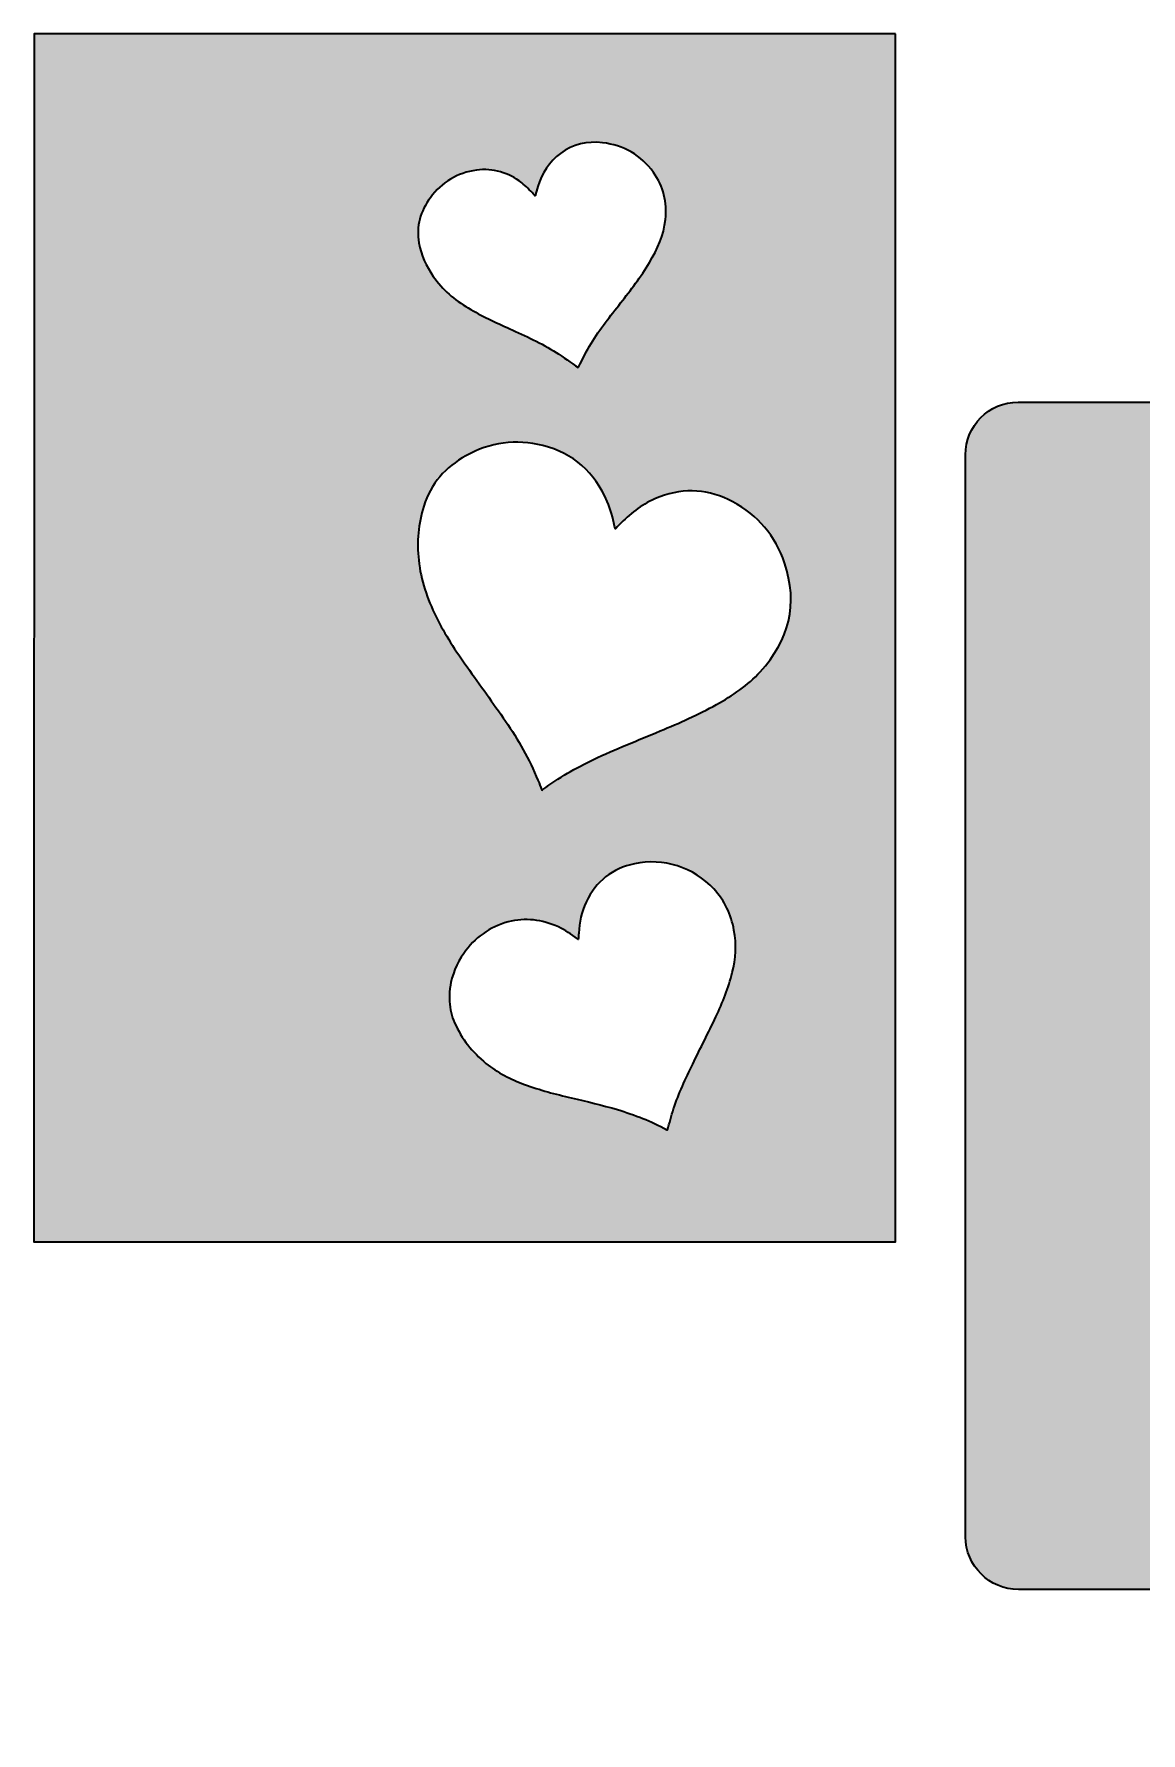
# Model space of a CAD drawing. Header units: inches. Extents: x -11 to 22.4, y -2.2 to 15.4.
# Drawn here: x -2.17 to 4.25, y -2.21 to 7.64 of the extents above; entities that cross this region are included whole.
import ezdxf

# ---------------------------------------------------------------- set-up
doc = ezdxf.new("R2010")
doc.units = ezdxf.units.IN
doc.header["$MEASUREMENT"] = 0
doc.layers.add('Layer 1', color=7, linetype='Continuous')

# ---------------------------------------------------------------- blocks, each defined once
blk = doc.blocks.new('block 2')
at = {"layer": 'Layer 1', "true_color": 0xf7c6dd}
h = blk.add_hatch(color=254, dxfattribs=at)
h.dxf.hatch_style = 2
edge = h.paths.add_edge_path()
edge.add_spline(control_points=[(3.5339, -1.3753), (3.5339, -1.3753), (6.5784, -1.3753), (6.5784, -1.3753), (6.5784, -1.3753), (7.002, -1.5336), (7.002, -1.5336), (7.002, -1.5336), (7.0506, -1.9156), (7.0506, -1.9156), (7.0715, -2.0822), (7.2131, -2.2072), (7.3812, -2.2072), (7.3812, -2.2072), (11.8256, -2.2072), (11.8256, -2.2072), (11.9951, -2.2072), (12.1381, -2.0794), (12.1576, -1.91), (12.1576, -1.91), (12.1992, -1.5253), (12.1992, -1.5253), (12.1992, -1.5253), (12.9756, -1.4864), (12.9756, -1.4864), (13.3242, -1.4697), (15.5437, 2.0706), (15.5437, 2.0706), (15.5437, 2.0706), (13.3242, 5.5983), (12.977, 5.6178), (12.977, 5.6178), (12.2006, 5.6594), (12.2006, 5.6594), (12.2006, 5.6594), (12.1589, 6.0386), (12.1589, 6.0386), (12.1409, 6.2081), (11.9978, 6.3358), (11.827, 6.3358), (11.827, 6.3358), (7.3798, 6.3358), (7.3798, 6.3358), (7.2131, 6.3358), (7.0714, 6.2122), (7.0492, 6.0469), (7.0492, 6.0469), (6.9978, 5.6622), (6.9978, 5.6622), (6.9978, 5.6622), (6.577, 5.5053), (6.577, 5.5053), (6.577, 5.5053), (3.5326, 5.5053), (3.5326, 5.5053), (3.3631, 5.5053), (3.227, 5.3692), (3.227, 5.1997), (3.227, 5.1997), (3.227, -1.0697), (3.227, -1.0697), (3.2284, -1.2378), (3.3659, -1.3753), (3.5339, -1.3753)], knot_values=[0, 0, 0, 0, 1, 1, 1, 2, 2, 2, 3, 3, 3, 4, 4, 4, 5, 5, 5, 6, 6, 6, 7, 7, 7, 8, 8, 8, 9, 9, 9, 10, 10, 10, 11, 11, 11, 12, 12, 12, 13, 13, 13, 14, 14, 14, 15, 15, 15, 16, 16, 16, 17, 17, 17, 18, 18, 18, 19, 19, 19, 20, 20, 20, 21, 21, 21, 21], degree=3, periodic=1)
edge = h.paths.add_edge_path()
edge.add_spline(control_points=[(13.8659, 1.7817), (13.877, 1.8789), (13.9256, 1.9581), (14.0034, 2.0178), (14.0284, 2.0372), (14.0562, 2.0525), (14.0839, 2.0692), (14.0867, 2.0706), (14.0909, 2.0719), (14.0951, 2.0733), (14.0951, 2.0747), (14.0951, 2.0747), (14.0937, 2.0761), (14.0784, 2.0844), (14.0631, 2.0928), (14.0478, 2.1025), (13.9798, 2.1456), (13.9242, 2.2011), (13.8937, 2.2775), (13.8603, 2.3608), (13.8631, 2.4442), (13.8951, 2.5275), (13.9395, 2.6428), (14.0201, 2.7261), (14.1353, 2.7706), (14.2284, 2.8067), (14.3228, 2.8039), (14.4159, 2.7692), (14.502, 2.7372), (14.5714, 2.6817), (14.6339, 2.6178), (14.702, 2.5497), (14.7603, 2.4733), (14.8187, 2.3983), (14.8784, 2.3219), (14.9353, 2.2442), (15.0034, 2.1747), (15.0395, 2.1386), (15.0784, 2.1053), (15.1159, 2.0706), (15.1187, 2.0692), (15.1201, 2.0664), (15.1201, 2.0664), (15.0812, 2.0331), (15.0409, 1.9997), (15.0034, 1.965), (14.9298, 1.8956), (14.8659, 1.8164), (14.802, 1.7372), (14.7451, 1.6678), (14.6895, 1.5969), (14.6256, 1.5344), (14.5589, 1.4692), (14.4867, 1.415), (14.3978, 1.3831), (14.3298, 1.3581), (14.2603, 1.3456), (14.1881, 1.3511), (14.0909, 1.3594), (14.0131, 1.4067), (13.952, 1.4817), (13.8839, 1.5706), (13.8534, 1.6692), (13.8659, 1.7817)], knot_values=[0, 0, 0, 0, 1, 1, 1, 2, 2, 2, 3, 3, 3, 4, 4, 4, 5, 5, 5, 6, 6, 6, 7, 7, 7, 8, 8, 8, 9, 9, 9, 10, 10, 10, 11, 11, 11, 12, 12, 12, 13, 13, 13, 14, 14, 14, 15, 15, 15, 16, 16, 16, 17, 17, 17, 18, 18, 18, 19, 19, 19, 20, 20, 20, 21, 21, 21, 21], degree=3, periodic=1)
at = {"layer": 'Layer 1', "color": 80, "lineweight": 35, "true_color": 0x46ff51}
for points in [[(12.2103, 5.665), (6.9826, 5.665)], [(6.9826, -1.5392), (6.9826, 5.665)], [(12.2103, -1.5392), (12.2103, 5.665)], [(12.2103, -1.5392), (6.9826, -1.5392)]]:
    blk.add_lwpolyline(points, dxfattribs=at)
at = {"layer": 'Layer 1', "color": 254, "lineweight": 35, "true_color": 0xf7c6dd}
for points in [[(3.5339, -1.3753), (3.5339, -1.3753), (6.5784, -1.3753), (6.5784, -1.3753), (6.5784, -1.3753), (7.002, -1.5336), (7.002, -1.5336), (7.002, -1.5336), (7.0506, -1.9156), (7.0506, -1.9156), (7.0715, -2.0822), (7.2131, -2.2072), (7.3812, -2.2072), (7.3812, -2.2072), (11.8256, -2.2072), (11.8256, -2.2072), (11.9951, -2.2072), (12.1381, -2.0794), (12.1576, -1.91), (12.1576, -1.91), (12.1992, -1.5253), (12.1992, -1.5253), (12.1992, -1.5253), (12.9756, -1.4864), (12.9756, -1.4864), (13.3242, -1.4697), (15.5437, 2.0706), (15.5437, 2.0706), (15.5437, 2.0706), (13.3242, 5.5983), (12.977, 5.6178), (12.977, 5.6178), (12.2006, 5.6594), (12.2006, 5.6594), (12.2006, 5.6594), (12.1589, 6.0386), (12.1589, 6.0386), (12.1409, 6.2081), (11.9978, 6.3358), (11.827, 6.3358), (11.827, 6.3358), (7.3798, 6.3358), (7.3798, 6.3358), (7.2131, 6.3358), (7.0714, 6.2122), (7.0492, 6.0469), (7.0492, 6.0469), (6.9978, 5.6622), (6.9978, 5.6622), (6.9978, 5.6622), (6.577, 5.5053), (6.577, 5.5053), (6.577, 5.5053), (3.5326, 5.5053), (3.5326, 5.5053), (3.3631, 5.5053), (3.227, 5.3692), (3.227, 5.1997), (3.227, 5.1997), (3.227, -1.0697), (3.227, -1.0697), (3.2284, -1.2378), (3.3659, -1.3753), (3.5339, -1.3753)], [(13.8659, 1.7817), (13.877, 1.8789), (13.9256, 1.9581), (14.0034, 2.0178), (14.0284, 2.0372), (14.0562, 2.0525), (14.0839, 2.0692), (14.0867, 2.0706), (14.0909, 2.0719), (14.0951, 2.0733), (14.0951, 2.0747), (14.0951, 2.0747), (14.0937, 2.0761), (14.0784, 2.0844), (14.0631, 2.0928), (14.0478, 2.1025), (13.9798, 2.1456), (13.9242, 2.2011), (13.8937, 2.2775), (13.8603, 2.3608), (13.8631, 2.4442), (13.8951, 2.5275), (13.9395, 2.6428), (14.0201, 2.7261), (14.1353, 2.7706), (14.2284, 2.8067), (14.3228, 2.8039), (14.4159, 2.7692), (14.502, 2.7372), (14.5714, 2.6817), (14.6339, 2.6178), (14.702, 2.5497), (14.7603, 2.4733), (14.8187, 2.3983), (14.8784, 2.3219), (14.9353, 2.2442), (15.0034, 2.1747), (15.0395, 2.1386), (15.0784, 2.1053), (15.1159, 2.0706), (15.1187, 2.0692), (15.1201, 2.0664), (15.1201, 2.0664), (15.0812, 2.0331), (15.0409, 1.9997), (15.0034, 1.965), (14.9298, 1.8956), (14.8659, 1.8164), (14.802, 1.7372), (14.7451, 1.6678), (14.6895, 1.5969), (14.6256, 1.5344), (14.5589, 1.4692), (14.4867, 1.415), (14.3978, 1.3831), (14.3298, 1.3581), (14.2603, 1.3456), (14.1881, 1.3511), (14.0909, 1.3594), (14.0131, 1.4067), (13.952, 1.4817), (13.8839, 1.5706), (13.8534, 1.6692), (13.8659, 1.7817)]]:
    blk.add_open_spline(points, degree=3, knots=[0, 0, 0, 0, 1, 1, 1, 2, 2, 2, 3, 3, 3, 4, 4, 4, 5, 5, 5, 6, 6, 6, 7, 7, 7, 8, 8, 8, 9, 9, 9, 10, 10, 10, 11, 11, 11, 12, 12, 12, 13, 13, 13, 14, 14, 14, 15, 15, 15, 16, 16, 16, 17, 17, 17, 18, 18, 18, 19, 19, 19, 20, 20, 20, 21, 21, 21, 21], dxfattribs=at)

msp = doc.modelspace()

# ---------------------------------------------------------------- hatches: boundary and pattern name
at = {"layer": 'Layer 1', "true_color": 0xf7c6dd}
h = msp.add_hatch(color=254, dxfattribs=at)
h.dxf.hatch_style = 2
h.paths.add_polyline_path([(2.8208, 7.6389), (-2.1722, 7.6389), (-2.1736, 0.6389), (2.8208, 0.6389)])
edge = h.paths.add_edge_path()
edge.add_spline(control_points=[(0.125, 6.6903), (0.1917, 6.7792), (0.2806, 6.8347), (0.3917, 6.85), (0.4889, 6.8625), (0.5778, 6.8361), (0.6542, 6.7764), (0.6792, 6.7569), (0.7014, 6.7333), (0.7236, 6.7111), (0.7264, 6.7083), (0.7278, 6.7042), (0.7306, 6.7014), (0.7319, 6.7014), (0.7319, 6.7028), (0.7333, 6.7028), (0.7375, 6.7194), (0.7431, 6.7375), (0.7472, 6.7542), (0.7722, 6.8319), (0.8125, 6.8986), (0.8792, 6.9472), (0.9514, 7), (1.0333, 7.0194), (1.1222, 7.0083), (1.2458, 6.9944), (1.3458, 6.9375), (1.4181, 6.8361), (1.4764, 6.7555), (1.4972, 6.6625), (1.4875, 6.5639), (1.4778, 6.4722), (1.4417, 6.3917), (1.3944, 6.3139), (1.3458, 6.2319), (1.2861, 6.1555), (1.2278, 6.0805), (1.1681, 6.0042), (1.1069, 5.9292), (1.0569, 5.8458), (1.0306, 5.8028), (1.0083, 5.7569), (0.9847, 5.7111), (0.9833, 5.7083), (0.9819, 5.7055), (0.9819, 5.7055), (0.9389, 5.7347), (0.8972, 5.7653), (0.8542, 5.793), (0.7681, 5.8472), (0.6764, 5.8889), (0.5847, 5.9305), (0.5028, 5.968), (0.4208, 6.0042), (0.3444, 6.0514), (0.2653, 6.0986), (0.1944, 6.1569), (0.1417, 6.2333), (0.1014, 6.293), (0.0708, 6.3569), (0.0583, 6.4278), (0.0417, 6.525), (0.0667, 6.6125), (0.125, 6.6903)], knot_values=[0, 0, 0, 0, 1, 1, 1, 2, 2, 2, 3, 3, 3, 4, 4, 4, 5, 5, 5, 6, 6, 6, 7, 7, 7, 8, 8, 8, 9, 9, 9, 10, 10, 10, 11, 11, 11, 12, 12, 12, 13, 13, 13, 14, 14, 14, 15, 15, 15, 16, 16, 16, 17, 17, 17, 18, 18, 18, 19, 19, 19, 20, 20, 20, 21, 21, 21, 21], degree=3, periodic=1)
edge = h.paths.add_edge_path()
edge.add_spline(control_points=[(1.875, 2.2), (1.8542, 2.1111), (1.8194, 2.0264), (1.7806, 1.943), (1.7361, 1.8514), (1.6903, 1.7611), (1.6458, 1.6694), (1.6042, 1.5847), (1.5639, 1.4986), (1.5347, 1.4097), (1.5222, 1.3694), (1.5111, 1.3278), (1.4986, 1.2875), (1.4986, 1.2875), (1.4972, 1.2875), (1.4958, 1.2889), (1.4056, 1.3389), (1.3097, 1.375), (1.2097, 1.4055), (1.1208, 1.4319), (1.0306, 1.4528), (0.9417, 1.4736), (0.85, 1.4958), (0.7597, 1.518), (0.6708, 1.5514), (0.5903, 1.5819), (0.5139, 1.6194), (0.4472, 1.6736), (0.3681, 1.7375), (0.3069, 1.8153), (0.2653, 1.9083), (0.2472, 1.9472), (0.2389, 1.9889), (0.2361, 2.0319), (0.2361, 2.0333), (0.2347, 2.0361), (0.2347, 2.0375), (0.2347, 2.0528), (0.2347, 2.068), (0.2347, 2.0847), (0.2361, 2.0944), (0.2375, 2.1055), (0.2389, 2.1153), (0.25, 2.1875), (0.2764, 2.2514), (0.3181, 2.3111), (0.3819, 2.4014), (0.4667, 2.4639), (0.575, 2.493), (0.675, 2.5194), (0.7722, 2.5069), (0.8667, 2.4639), (0.9069, 2.4458), (0.9431, 2.4208), (0.9778, 2.3944), (0.9792, 2.393), (0.9806, 2.393), (0.9819, 2.3917), (0.9833, 2.4042), (0.9833, 2.4153), (0.9847, 2.4278), (0.9889, 2.4903), (1.0014, 2.5514), (1.0278, 2.6083), (1.0847, 2.7292), (1.1792, 2.8028), (1.3083, 2.8305), (1.4736, 2.8667), (1.6542, 2.8083), (1.7681, 2.6847), (1.8306, 2.6167), (1.8681, 2.5361), (1.8847, 2.4458), (1.9014, 2.3611), (1.8944, 2.2792), (1.875, 2.2)], knot_values=[0, 0, 0, 0, 1, 1, 1, 2, 2, 2, 3, 3, 3, 4, 4, 4, 5, 5, 5, 6, 6, 6, 7, 7, 7, 8, 8, 8, 9, 9, 9, 10, 10, 10, 11, 11, 11, 12, 12, 12, 13, 13, 13, 14, 14, 14, 15, 15, 15, 16, 16, 16, 17, 17, 17, 18, 18, 18, 19, 19, 19, 20, 20, 20, 21, 21, 21, 22, 22, 22, 23, 23, 23, 24, 24, 24, 25, 25, 25, 25], degree=3, periodic=1)
edge = h.paths.add_edge_path()
edge.add_spline(control_points=[(2.0375, 3.943), (1.9653, 3.8639), (1.8764, 3.8042), (1.7833, 3.7528), (1.6778, 3.6944), (1.5681, 3.6458), (1.4569, 3.6), (1.3278, 3.5458), (1.1972, 3.4944), (1.0708, 3.4347), (0.9681, 3.3847), (0.8681, 3.3292), (0.7764, 3.2597), (0.775, 3.2583), (0.7736, 3.2583), (0.7708, 3.2569), (0.7639, 3.2764), (0.7569, 3.2944), (0.7486, 3.3139), (0.6986, 3.4361), (0.6347, 3.55), (0.5597, 3.6569), (0.4875, 3.7625), (0.4125, 3.8667), (0.3375, 3.9708), (0.2722, 4.0639), (0.2083, 4.1583), (0.1583, 4.2611), (0.1069, 4.3653), (0.0694, 4.4736), (0.0569, 4.5889), (0.0458, 4.6958), (0.0542, 4.8), (0.0861, 4.9028), (0.1278, 5.0333), (0.2125, 5.1292), (0.3306, 5.1944), (0.4708, 5.2722), (0.6208, 5.293), (0.7764, 5.2542), (0.9556, 5.2097), (1.0778, 5.0972), (1.15, 4.9292), (1.1694, 4.8833), (1.1833, 4.8361), (1.1931, 4.7875), (1.1944, 4.7833), (1.1958, 4.7778), (1.1972, 4.7708), (1.2125, 4.7875), (1.2278, 4.8028), (1.2417, 4.8167), (1.3042, 4.8764), (1.3736, 4.9264), (1.4556, 4.9569), (1.6, 5.0111), (1.7417, 5.0014), (1.8778, 4.9278), (2.0236, 4.85), (2.125, 4.7305), (2.1778, 4.5736), (2.2597, 4.3347), (2.2028, 4.125), (2.0375, 3.943)], knot_values=[0, 0, 0, 0, 1, 1, 1, 2, 2, 2, 3, 3, 3, 4, 4, 4, 5, 5, 5, 6, 6, 6, 7, 7, 7, 8, 8, 8, 9, 9, 9, 10, 10, 10, 11, 11, 11, 12, 12, 12, 13, 13, 13, 14, 14, 14, 15, 15, 15, 16, 16, 16, 17, 17, 17, 18, 18, 18, 19, 19, 19, 20, 20, 20, 21, 21, 21, 21], degree=3, periodic=1)

# ---------------------------------------------------------------- linework, layer by layer
at = {"layer": 'Layer 1', "color": 254, "lineweight": 35, "true_color": 0xf7c6dd}
msp.add_lwpolyline([(2.8208, 7.6389), (-2.1722, 7.6389), (-2.1736, 0.6389), (2.8208, 0.6389), (2.8208, 7.6389)], dxfattribs=at)
for points, knots in [([(0.125, 6.6903), (0.1917, 6.7792), (0.2806, 6.8347), (0.3917, 6.85), (0.4889, 6.8625), (0.5778, 6.8361), (0.6542, 6.7764), (0.6792, 6.7569), (0.7014, 6.7333), (0.7236, 6.7111), (0.7264, 6.7083), (0.7278, 6.7042), (0.7306, 6.7014), (0.7319, 6.7014), (0.7319, 6.7028), (0.7333, 6.7028), (0.7375, 6.7194), (0.7431, 6.7375), (0.7472, 6.7542), (0.7722, 6.8319), (0.8125, 6.8986), (0.8792, 6.9472), (0.9514, 7), (1.0333, 7.0194), (1.1222, 7.0083), (1.2458, 6.9944), (1.3458, 6.9375), (1.4181, 6.8361), (1.4764, 6.7555), (1.4972, 6.6625), (1.4875, 6.5639), (1.4778, 6.4722), (1.4417, 6.3917), (1.3944, 6.3139), (1.3458, 6.2319), (1.2861, 6.1555), (1.2278, 6.0805), (1.1681, 6.0042), (1.1069, 5.9292), (1.0569, 5.8458), (1.0306, 5.8028), (1.0083, 5.7569), (0.9847, 5.7111), (0.9833, 5.7083), (0.9819, 5.7055), (0.9819, 5.7055), (0.9389, 5.7347), (0.8972, 5.7653), (0.8542, 5.793), (0.7681, 5.8472), (0.6764, 5.8889), (0.5847, 5.9305), (0.5028, 5.968), (0.4208, 6.0042), (0.3444, 6.0514), (0.2653, 6.0986), (0.1944, 6.1569), (0.1417, 6.2333), (0.1014, 6.293), (0.0708, 6.3569), (0.0583, 6.4278), (0.0417, 6.525), (0.0667, 6.6125), (0.125, 6.6903)], [0, 0, 0, 0, 1, 1, 1, 2, 2, 2, 3, 3, 3, 4, 4, 4, 5, 5, 5, 6, 6, 6, 7, 7, 7, 8, 8, 8, 9, 9, 9, 10, 10, 10, 11, 11, 11, 12, 12, 12, 13, 13, 13, 14, 14, 14, 15, 15, 15, 16, 16, 16, 17, 17, 17, 18, 18, 18, 19, 19, 19, 20, 20, 20, 21, 21, 21, 21]), ([(2.0375, 3.943), (1.9653, 3.8639), (1.8764, 3.8042), (1.7833, 3.7528), (1.6778, 3.6944), (1.5681, 3.6458), (1.4569, 3.6), (1.3278, 3.5458), (1.1972, 3.4944), (1.0708, 3.4347), (0.9681, 3.3847), (0.8681, 3.3292), (0.7764, 3.2597), (0.775, 3.2583), (0.7736, 3.2583), (0.7708, 3.2569), (0.7639, 3.2764), (0.7569, 3.2944), (0.7486, 3.3139), (0.6986, 3.4361), (0.6347, 3.55), (0.5597, 3.6569), (0.4875, 3.7625), (0.4125, 3.8667), (0.3375, 3.9708), (0.2722, 4.0639), (0.2083, 4.1583), (0.1583, 4.2611), (0.1069, 4.3653), (0.0694, 4.4736), (0.0569, 4.5889), (0.0458, 4.6958), (0.0542, 4.8), (0.0861, 4.9028), (0.1278, 5.0333), (0.2125, 5.1292), (0.3306, 5.1944), (0.4708, 5.2722), (0.6208, 5.293), (0.7764, 5.2542), (0.9556, 5.2097), (1.0778, 5.0972), (1.15, 4.9292), (1.1694, 4.8833), (1.1833, 4.8361), (1.1931, 4.7875), (1.1944, 4.7833), (1.1958, 4.7778), (1.1972, 4.7708), (1.2125, 4.7875), (1.2278, 4.8028), (1.2417, 4.8167), (1.3042, 4.8764), (1.3736, 4.9264), (1.4556, 4.9569), (1.6, 5.0111), (1.7417, 5.0014), (1.8778, 4.9278), (2.0236, 4.85), (2.125, 4.7305), (2.1778, 4.5736), (2.2597, 4.3347), (2.2028, 4.125), (2.0375, 3.943)], [0, 0, 0, 0, 1, 1, 1, 2, 2, 2, 3, 3, 3, 4, 4, 4, 5, 5, 5, 6, 6, 6, 7, 7, 7, 8, 8, 8, 9, 9, 9, 10, 10, 10, 11, 11, 11, 12, 12, 12, 13, 13, 13, 14, 14, 14, 15, 15, 15, 16, 16, 16, 17, 17, 17, 18, 18, 18, 19, 19, 19, 20, 20, 20, 21, 21, 21, 21]), ([(1.875, 2.2), (1.8542, 2.1111), (1.8194, 2.0264), (1.7806, 1.943), (1.7361, 1.8514), (1.6903, 1.7611), (1.6458, 1.6694), (1.6042, 1.5847), (1.5639, 1.4986), (1.5347, 1.4097), (1.5222, 1.3694), (1.5111, 1.3278), (1.4986, 1.2875), (1.4986, 1.2875), (1.4972, 1.2875), (1.4958, 1.2889), (1.4056, 1.3389), (1.3097, 1.375), (1.2097, 1.4055), (1.1208, 1.4319), (1.0306, 1.4528), (0.9417, 1.4736), (0.85, 1.4958), (0.7597, 1.518), (0.6708, 1.5514), (0.5903, 1.5819), (0.5139, 1.6194), (0.4472, 1.6736), (0.3681, 1.7375), (0.3069, 1.8153), (0.2653, 1.9083), (0.2472, 1.9472), (0.2389, 1.9889), (0.2361, 2.0319), (0.2361, 2.0333), (0.2347, 2.0361), (0.2347, 2.0375), (0.2347, 2.0528), (0.2347, 2.068), (0.2347, 2.0847), (0.2361, 2.0944), (0.2375, 2.1055), (0.2389, 2.1153), (0.25, 2.1875), (0.2764, 2.2514), (0.3181, 2.3111), (0.3819, 2.4014), (0.4667, 2.4639), (0.575, 2.493), (0.675, 2.5194), (0.7722, 2.5069), (0.8667, 2.4639), (0.9069, 2.4458), (0.9431, 2.4208), (0.9778, 2.3944), (0.9792, 2.393), (0.9806, 2.393), (0.9819, 2.3917), (0.9833, 2.4042), (0.9833, 2.4153), (0.9847, 2.4278), (0.9889, 2.4903), (1.0014, 2.5514), (1.0278, 2.6083), (1.0847, 2.7292), (1.1792, 2.8028), (1.3083, 2.8305), (1.4736, 2.8667), (1.6542, 2.8083), (1.7681, 2.6847), (1.8306, 2.6167), (1.8681, 2.5361), (1.8847, 2.4458), (1.9014, 2.3611), (1.8944, 2.2792), (1.875, 2.2)], [0, 0, 0, 0, 1, 1, 1, 2, 2, 2, 3, 3, 3, 4, 4, 4, 5, 5, 5, 6, 6, 6, 7, 7, 7, 8, 8, 8, 9, 9, 9, 10, 10, 10, 11, 11, 11, 12, 12, 12, 13, 13, 13, 14, 14, 14, 15, 15, 15, 16, 16, 16, 17, 17, 17, 18, 18, 18, 19, 19, 19, 20, 20, 20, 21, 21, 21, 22, 22, 22, 23, 23, 23, 24, 24, 24, 25, 25, 25, 25])]:
    msp.add_open_spline(points, degree=3, knots=knots, dxfattribs=at)

# ---------------------------------------------------------------- block references
at = {"layer": 'Layer 1'}
msp.add_blockref('block 2', (0, 0), dxfattribs=at)

doc.saveas('drawing.dxf')
